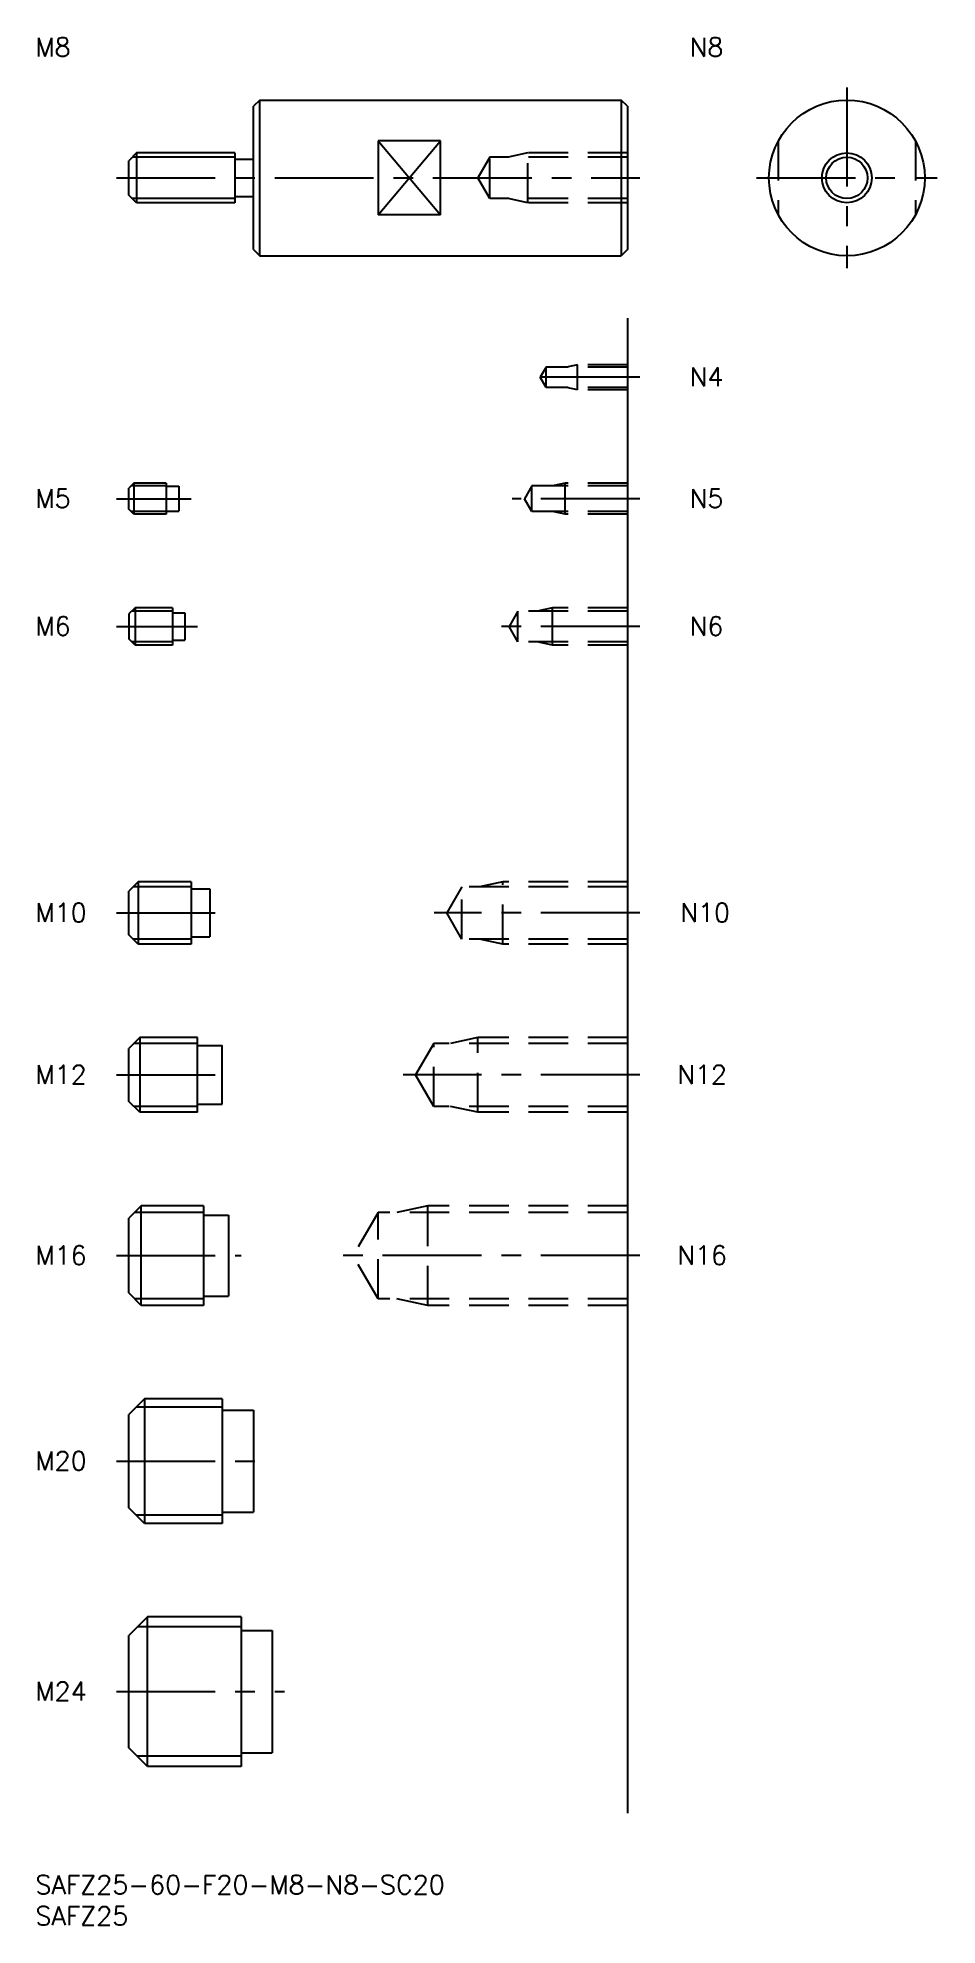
# Model space of a CAD drawing. Extents: x 0 to 145, y -8 to 295.
import ezdxf

# ---------------------------------------------------------------- set-up
doc = ezdxf.new("R2010")
doc.units = 0
doc.header["$LTSCALE"] = 0.5
doc.linetypes.add('CENTER', pattern=[50.8, 31.75, -6.35, 6.35, -6.35])
doc.linetypes.add('DASHED', pattern=[19.05, 12.7, -6.35])
for name, color, linetype in [('MSM_CENTER', 1, 'CENTER'), ('MSM_CONTINUOUS', 7, 'CONTINUOUS'), ('MSM_DASHED', 4, 'DASHED'), ('MSM_NARROW', 5, 'CONTINUOUS'), ('MSM_PART_NUMBER', 7, 'CONTINUOUS')]:
    doc.layers.add(name, color=color, linetype=linetype)
doc.styles.get("Standard").update_dxf_attribs({"font": 'txt.shx', "height": 1, "bigfont": 'bigfont.shx'})

# ---------------------------------------------------------------- blocks, each defined once
blk = doc.blocks.new('*U18')
at = {"layer": 'MSM_PART_NUMBER'}
blk.add_text('SAFZ25-60-F20-M8-N8-SC20', height=3, dxfattribs=at).set_placement((0, -3))
blk = doc.blocks.new('*U19')
at = {"layer": 'MSM_PART_NUMBER'}
blk.add_text('SAFZ25', height=3, dxfattribs=at).set_placement((0, -8))
blk = doc.blocks.new('*U20')
at = {"layer": 'MSM_PART_NUMBER'}
blk.add_text('N16', height=3, dxfattribs=at).set_placement((103, 98.06))
blk = doc.blocks.new('*U21')
at = {"layer": 'MSM_PART_NUMBER'}
blk.add_text('N12', height=3, dxfattribs=at).set_placement((103, 127.06))
blk = doc.blocks.new('*U22')
at = {"layer": 'MSM_PART_NUMBER'}
blk.add_text('N10', height=3, dxfattribs=at).set_placement((103.5, 153.06))
blk = doc.blocks.new('*U23')
at = {"layer": 'MSM_PART_NUMBER'}
blk.add_text('N6', height=3, dxfattribs=at).set_placement((105, 199.06))
blk = doc.blocks.new('*U24')
at = {"layer": 'MSM_PART_NUMBER'}
blk.add_text('N5', height=3, dxfattribs=at).set_placement((105, 219.56))
blk = doc.blocks.new('*U25')
at = {"layer": 'MSM_PART_NUMBER'}
blk.add_text('N4', height=3, dxfattribs=at).set_placement((105, 239.06))
blk = doc.blocks.new('*U26')
at = {"layer": 'MSM_PART_NUMBER'}
blk.add_text('M24', height=3, dxfattribs=at).set_placement((0, 28.06))
blk = doc.blocks.new('*U27')
at = {"layer": 'MSM_PART_NUMBER'}
blk.add_text('M20', height=3, dxfattribs=at).set_placement((0, 65.06))
blk = doc.blocks.new('*U28')
at = {"layer": 'MSM_PART_NUMBER'}
blk.add_text('M16', height=3, dxfattribs=at).set_placement((0, 98.06))
blk = doc.blocks.new('*U29')
at = {"layer": 'MSM_PART_NUMBER'}
blk.add_text('M12', height=3, dxfattribs=at).set_placement((0, 127.06))
blk = doc.blocks.new('*U30')
at = {"layer": 'MSM_PART_NUMBER'}
blk.add_text('M10', height=3, dxfattribs=at).set_placement((0, 153.06))
blk = doc.blocks.new('*U31')
at = {"layer": 'MSM_PART_NUMBER'}
blk.add_text('M8', height=3, dxfattribs=at).set_placement((0, 292))
blk = doc.blocks.new('*U32')
at = {"layer": 'MSM_PART_NUMBER'}
blk.add_text('N8', height=3, dxfattribs=at).set_placement((105, 292))
blk = doc.blocks.new('*U33')
at = {"layer": 'MSM_PART_NUMBER'}
blk.add_text('M6', height=3, dxfattribs=at).set_placement((0, 199.06))
blk = doc.blocks.new('*U34')
at = {"layer": 'MSM_PART_NUMBER'}
blk.add_text('M5', height=3, dxfattribs=at).set_placement((0, 219.56))

msp = doc.modelspace()

# ---------------------------------------------------------------- linework, layer by layer
at = {"layer": 'MSM_CENTER'}
for p, q in [((130.21, 287), (130.21, 258)), ((13, 272.5), (97, 272.5)), ((115.71, 272.5), (144.71, 272.5)), ((97, 240.5), (79, 240.5)), ((13, 221), (25, 221)), ((97, 221), (76.5, 221)), ((13, 200.5), (26, 200.5)), ((97, 200.5), (74, 200.5)), ((13, 154.5), (30, 154.5)), ((97, 154.5), (64, 154.5)), ((13, 128.5), (32, 128.5)), ((97, 128.5), (59, 128.5)), ((13, 99.5), (33, 99.5)), ((97, 99.5), (49, 99.5)), ((13, 66.5), (37, 66.5)), ((13, 29.5), (40, 29.5))]:
    msp.add_line(p, q, dxfattribs=at)
at = {"layer": 'MSM_CONTINUOUS'}
for p, q in [((36, 285), (35, 284)), ((36, 285), (94, 285)), ((36, 260), (36, 285)), ((95, 284), (94, 285)), ((94, 285), (94, 260)), ((35, 261), (35, 284)), ((95, 284), (95, 261)), ((16.25, 276.5), (15, 275.25)), ((32, 276.5), (16.25, 276.5)), ((16.25, 276.5), (16.25, 268.5)), ((32, 276.5), (32, 268.5)), ((55, 278.44), (55, 266.56)), ((65, 278.44), (55, 278.44)), ((65, 266.56), (65, 278.44)), ((15, 269.75), (15, 275.25)), ((32, 275.5), (35, 275.5)), ((16.25, 268.5), (15, 269.75)), ((32, 268.5), (16.25, 268.5)), ((32, 269.5), (35, 269.5)), ((65, 266.56), (55, 266.56)), ((35, 261), (36, 260)), ((95, 261), (94, 260)), ((36, 260), (94, 260)), ((95, 250), (95, 10)), ((15.8, 223.5), (15, 222.7)), ((15, 219.3), (15, 222.7)), ((21, 223.5), (15.8, 223.5)), ((15.8, 223.5), (15.8, 218.5)), ((21, 223.5), (21, 218.5)), ((21, 223), (23, 223)), ((23, 223), (23, 219)), ((15.8, 218.5), (15, 219.3)), ((21, 218.5), (15.8, 218.5)), ((21, 219), (23, 219)), ((16, 203.5), (15, 202.5)), ((22, 203.5), (16, 203.5)), ((16, 203.5), (16, 197.5)), ((22, 203.5), (22, 197.5)), ((15, 202.5), (15, 198.5)), ((22, 202.7), (24, 202.7)), ((24, 202.7), (24, 198.3)), ((16, 197.5), (15, 198.5)), ((22, 197.5), (16, 197.5)), ((22, 198.3), (24, 198.3)), ((16.5, 159.5), (15, 158)), ((15, 151), (15, 158)), ((25, 159.5), (16.5, 159.5)), ((16.5, 159.5), (16.5, 149.5)), ((25, 159.5), (25, 149.5)), ((25, 158.35), (28, 158.35)), ((28, 158.35), (28, 150.65)), ((16.5, 149.5), (15, 151)), ((25, 149.5), (16.5, 149.5)), ((25, 150.65), (28, 150.65)), ((16.75, 134.5), (15, 132.75)), ((26, 134.5), (16.75, 134.5)), ((16.75, 134.5), (16.75, 122.5)), ((26, 122.5), (26, 134.5)), ((15, 124.25), (15, 132.75)), ((26, 133.2), (30, 133.2)), ((30, 123.8), (30, 133.2)), ((16.75, 122.5), (15, 124.25)), ((26, 122.5), (16.75, 122.5)), ((26, 123.8), (30, 123.8)), ((17, 107.5), (15, 105.5)), ((27, 107.5), (17, 107.5)), ((17, 91.5), (17, 107.5)), ((27, 107.5), (27, 91.5)), ((15, 93.5), (15, 105.5)), ((27, 106), (31, 106)), ((31, 106), (31, 93)), ((17, 91.5), (15, 93.5)), ((27, 91.5), (17, 91.5)), ((27, 93), (31, 93)), ((17.5, 76.5), (15, 74)), ((30, 76.5), (17.5, 76.5)), ((17.5, 76.5), (17.5, 56.5)), ((30, 76.5), (30, 56.5)), ((15, 59), (15, 74)), ((30, 74.7), (35, 74.7)), ((35, 74.7), (35, 58.3)), ((17.5, 56.5), (15, 59)), ((30, 58.3), (35, 58.3)), ((30, 56.5), (17.5, 56.5)), ((18, 41.5), (15, 38.5)), ((33, 41.5), (18, 41.5)), ((18, 17.5), (18, 41.5)), ((33, 41.5), (33, 17.5)), ((15, 20.5), (15, 38.5)), ((33, 39.3), (38, 39.3)), ((38, 39.3), (38, 19.7)), ((18, 17.5), (15, 20.5)), ((33, 19.7), (38, 19.7)), ((33, 17.5), (18, 17.5))]:
    msp.add_line(p, q, dxfattribs=at)
for radius in [12.5, 3.32]:
    msp.add_circle((130.21, 272.5), radius, dxfattribs=at)
at = {"layer": 'MSM_DASHED'}
for p, q in [((72.92, 275.82), (71, 272.5)), ((72.92, 269.18), (72.92, 275.82)), ((95, 275.82), (72.92, 275.82)), ((79, 276.5), (75.87, 275.82)), ((79, 268.5), (79, 276.5)), ((95, 276.5), (79, 276.5)), ((119.21, 278.44), (119.21, 266.56)), ((141.21, 278.44), (141.21, 266.56)), ((72.92, 269.18), (71, 272.5)), ((95, 269.18), (72.92, 269.18)), ((79, 268.5), (75.87, 269.18)), ((95, 268.5), (79, 268.5)), ((87, 242.5), (85.25, 242.12)), ((95, 242.5), (87, 242.5)), ((87, 238.5), (87, 242.5)), ((81.94, 242.12), (81, 240.5)), ((81.94, 238.88), (81, 240.5)), ((95, 242.12), (81.94, 242.12)), ((81.94, 238.88), (81.94, 242.12)), ((95, 238.88), (81.94, 238.88)), ((87, 238.5), (85.25, 238.88)), ((95, 238.5), (87, 238.5)), ((79.69, 223.07), (78.5, 221)), ((95, 223.07), (79.69, 223.07)), ((79.69, 218.93), (79.69, 223.07)), ((85, 223.5), (83, 223.07)), ((95, 223.5), (85, 223.5)), ((85, 218.5), (85, 223.5)), ((79.69, 218.93), (78.5, 221)), ((95, 218.93), (79.69, 218.93)), ((85, 218.5), (83, 218.93)), ((95, 218.5), (85, 218.5)), ((83, 203.5), (80.5, 202.96)), ((95, 203.5), (83, 203.5)), ((83, 197.5), (83, 203.5)), ((77.42, 202.96), (76, 200.5)), ((77.42, 198.04), (76, 200.5)), ((95, 202.96), (77.42, 202.96)), ((77.42, 198.04), (77.42, 202.96)), ((95, 198.04), (77.42, 198.04)), ((83, 197.5), (80.5, 198.04)), ((95, 197.5), (83, 197.5)), ((68.42, 158.69), (66, 154.5)), ((68.42, 150.31), (68.42, 158.69)), ((95, 158.69), (68.42, 158.69)), ((75, 159.5), (71.25, 158.69)), ((75, 149.5), (75, 159.5)), ((95, 159.5), (75, 159.5)), ((68.42, 150.31), (66, 154.5)), ((95, 150.31), (68.42, 150.31)), ((75, 149.5), (71.25, 150.31)), ((95, 149.5), (75, 149.5)), ((63.92, 133.55), (61, 128.5)), ((63.92, 123.45), (63.92, 133.55)), ((95, 133.55), (63.92, 133.55)), ((71, 134.5), (66.62, 133.55)), ((71, 122.5), (71, 134.5)), ((95, 134.5), (71, 134.5)), ((63.92, 123.45), (61, 128.5)), ((95, 123.45), (63.92, 123.45)), ((71, 122.5), (66.62, 123.45)), ((95, 122.5), (71, 122.5)), ((54.99, 106.42), (51, 99.5)), ((54.99, 92.58), (54.99, 106.42)), ((95, 106.42), (54.99, 106.42)), ((63, 107.5), (58, 106.42)), ((63, 91.5), (63, 107.5)), ((95, 107.5), (63, 107.5)), ((54.99, 92.58), (51, 99.5)), ((95, 92.58), (54.99, 92.58)), ((63, 91.5), (58, 92.58)), ((95, 91.5), (63, 91.5))]:
    msp.add_line(p, q, dxfattribs=at)
at = {"layer": 'MSM_NARROW'}
for p, q in [((32, 275.82), (15.57, 275.82)), ((55, 278.44), (65, 266.56)), ((55, 266.56), (65, 278.44)), ((32, 269.18), (15.57, 269.18)), ((21, 223.07), (15.37, 223.07)), ((21, 218.93), (15.37, 218.93)), ((22, 202.96), (15.46, 202.96)), ((22, 198.04), (15.46, 198.04)), ((25, 158.69), (15.69, 158.69)), ((25, 150.31), (15.69, 150.31)), ((26, 133.55), (15.8, 133.55)), ((26, 123.45), (15.8, 123.45)), ((27, 106.42), (15.92, 106.42)), ((27, 92.58), (15.92, 92.58)), ((30, 75.15), (16.15, 75.15)), ((30, 57.85), (16.15, 57.85)), ((33, 39.88), (16.38, 39.88)), ((33, 19.12), (16.38, 19.12))]:
    msp.add_line(p, q, dxfattribs=at)
msp.add_circle((130.21, 272.5), 4, dxfattribs=at)

# ---------------------------------------------------------------- block references
at = {"layer": 'MSM_CONTINUOUS'}
for name in ['*U31', '*U32', '*U25', '*U34', '*U24', '*U33', '*U23', '*U30', '*U22', '*U29', '*U21', '*U28', '*U20', '*U27', '*U26', '*U18', '*U19']:
    msp.add_blockref(name, (0, 0), dxfattribs=at)

doc.saveas('drawing.dxf')
